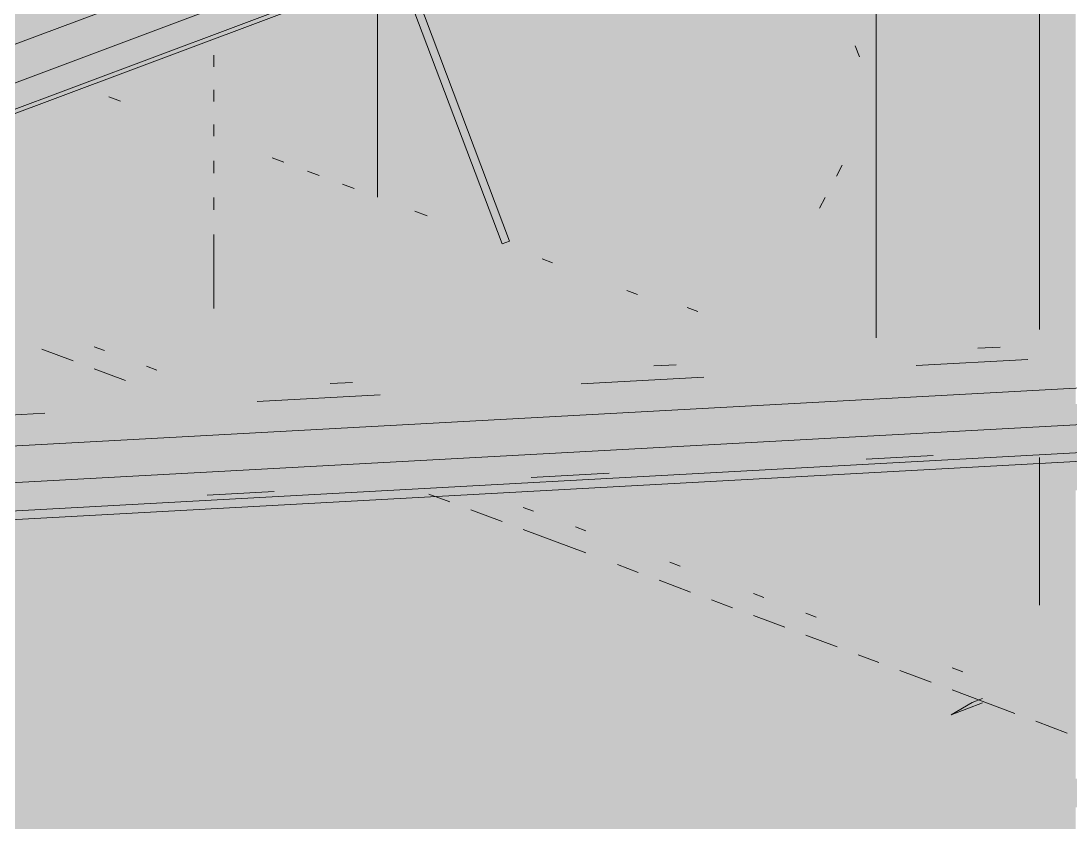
# Paper-space layout '03 3D Building and Roof' of a CAD drawing. Header units: millimetres. Extents: x 5 to 415, y 5 to 292.
# Drawn here: x 95.91 to 102.15, y 69.74 to 74.51 of the extents above; entities that cross this region are included whole.
import ezdxf

# ---------------------------------------------------------------- set-up
doc = ezdxf.new("R2010")
doc.units = ezdxf.units.MM
doc.layers.add('EXISTING', color=7, linetype='Continuous')
doc.layers.add('IMAGES', color=7, linetype='Continuous')

# ---------------------------------------------------------------- blocks, each defined once
blk = doc.blocks.new('SHEET_03')
at = {"layer": 'EXISTING', "color": 250, "lineweight": 9}
for p, q in [((89.3686, 71.9295), (101.2064, 76.364)), ((101.5034, 76.2468), (90.2886, 72.0457)), ((90.677, 72.0343), (101.5179, 76.0954)), ((90.7389, 72.0321), (101.3929, 76.0231)), ((100.9917, 75.7139), (100.9917, 72.622)), ((100.9917, 74.0305), (100.9917, 75.7139)), ((101.9638, 75.3497), (101.9638, 72.6701)), ((98.7697, 73.1795), (98.1278, 74.8789)), ((98.1969, 74.8302), (98.8141, 73.1962)), ((98.029, 73.457), (98.029, 74.7625)), ((98.029, 74.7195), (98.029, 73.457)), ((100.8682, 74.3573), (100.8929, 74.292)), ((97.0569, 74.3021), (97.0569, 74.2334)), ((97.0569, 74.096), (97.0569, 74.0273)), ((96.432, 74.0552), (96.5014, 74.0292)), ((100.9917, 72.6277), (100.9917, 74.0305)), ((97.0569, 73.8899), (97.0569, 73.8211)), ((97.4041, 73.6911), (97.4735, 73.6651)), ((97.0569, 73.6746), (97.0569, 73.6013)), ((100.7897, 73.6471), (100.756, 73.5832)), ((97.6124, 73.613), (97.6818, 73.587)), ((97.8207, 73.535), (97.8902, 73.509)), ((97.0569, 73.4548), (97.0569, 73.3815)), ((100.6887, 73.4554), (100.655, 73.3915)), ((98.2512, 73.3737), (98.3253, 73.346)), ((97.0569, 73.235), (97.0569, 72.7954)), ((98.8141, 73.1962), (98.7697, 73.1795)), ((99.07, 73.067), (99.0071, 73.0906)), ((99.5733, 72.8785), (99.5103, 72.9021)), ((99.8693, 72.8009), (99.9322, 72.7773)), ((88.314, 71.5645), (109.7508, 72.7363)), ((96.3456, 72.5682), (96.4078, 72.5449)), ((101.5968, 72.5593), (101.7296, 72.5665)), ((96.2212, 72.4837), (96.0347, 72.5536)), ((109.2296, 72.4896), (88.3238, 71.3468)), ((96.5321, 72.3672), (96.3456, 72.4371)), ((96.6565, 72.4517), (96.7187, 72.4285)), ((99.6722, 72.454), (99.8049, 72.4613)), ((101.2302, 72.4565), (101.8939, 72.4928)), ((99.2392, 72.3477), (99.9692, 72.3876)), ((97.7475, 72.3488), (97.8803, 72.3561)), ((88.1149, 71.1682), (108.7553, 72.2965)), ((97.3145, 72.2424), (98.0445, 72.2824)), ((88.2221, 71.122), (108.3979, 72.2249)), ((95.3898, 72.1372), (96.0535, 72.1735)), ((100.9332, 71.8995), (101.3314, 71.9213)), ((101.9638, 71.9097), (101.9638, 71.0305)), ((98.9421, 71.7907), (99.4067, 71.8161)), ((97.0175, 71.6855), (97.4157, 71.7072)), ((98.4596, 71.6452), (98.3353, 71.6917)), ((98.7705, 71.5287), (98.584, 71.5986)), ((98.8949, 71.6132), (98.9571, 71.5899)), ((99.268, 71.3424), (98.8949, 71.4821)), ((99.2058, 71.4968), (99.268, 71.4735)), ((99.5788, 71.2259), (99.4545, 71.2725)), ((99.7654, 71.2871), (99.8276, 71.2638)), ((99.8897, 71.1094), (99.7032, 71.1793)), ((100.2628, 71.1008), (100.325, 71.0775)), ((100.1384, 71.0163), (100.0141, 71.0629)), ((100.4493, 70.8998), (100.2628, 70.9697)), ((100.5737, 70.9843), (100.6359, 70.961)), ((100.7602, 70.7834), (100.5737, 70.8532)), ((101.0089, 70.6902), (100.8846, 70.7368)), ((101.3198, 70.5737), (101.1333, 70.6436)), ((101.4442, 70.6582), (101.5064, 70.635)), ((101.8172, 70.3874), (101.4442, 70.5271)), ((101.4374, 70.3802), (101.5624, 70.4525)), ((101.4374, 70.3802), (101.6248, 70.4505)), ((101.5624, 70.4525), (101.6249, 70.4759)), ((102.1281, 70.2709), (101.9416, 70.3408))]:
    blk.add_line(p, q, dxfattribs=at)
at = {"layer": 'IMAGES', "color": 7}
for points in [[(101.1501, 72.7429), (101.3214, 72.7429), (101.1501, 75.3143), (101.3214, 75.3143)], [(101.3214, 72.9143), (101.6641, 72.9143), (101.3214, 75.1429), (101.6641, 75.1429)], [(101.6641, 72.7429), (101.8355, 72.7429), (101.6641, 75.1429), (101.8355, 75.1429)], [(101.8355, 72.7429), (102.0069, 72.7429), (101.8355, 75.1429), (102.0069, 75.1429)], [(102.0069, 72.5714), (102.1782, 72.5714), (102.0069, 75.1429), (102.1782, 75.1429)], [(95.6664, 74.4571), (96.866, 74.4571), (95.6664, 74.6286), (96.866, 74.6286)], [(96.866, 74.4571), (97.0373, 74.4571), (96.866, 74.6286), (97.0373, 74.6286)], [(97.0373, 74.4571), (97.5514, 74.4571), (97.0373, 74.6286), (97.5514, 74.6286)], [(97.5514, 74.4571), (97.7228, 74.4571), (97.5514, 74.6286), (97.7228, 74.6286)], [(97.7228, 74.4571), (98.2369, 74.4571), (97.7228, 74.6286), (98.2369, 74.6286)], [(98.2369, 74.4571), (98.4082, 74.4571), (98.2369, 74.6286), (98.4082, 74.6286)], [(98.4082, 74.4571), (98.5796, 74.4571), (98.4082, 74.6286), (98.5796, 74.6286)], [(98.5796, 74.4571), (98.751, 74.4571), (98.5796, 74.6286), (98.751, 74.6286)], [(98.751, 74.2857), (100.4646, 74.2857), (98.751, 74.6286), (100.4646, 74.6286)], [(100.4646, 74.4571), (100.636, 74.4571), (100.4646, 74.6286), (100.636, 74.6286)], [(100.636, 74.4571), (101.1501, 74.4571), (100.636, 74.6286), (101.1501, 74.6286)], [(95.8378, 74.2857), (96.1805, 74.2857), (95.8378, 74.4571), (96.1805, 74.4571)], [(96.1805, 74.2857), (96.5233, 74.2857), (96.1805, 74.4571), (96.5233, 74.4571)], [(96.5233, 74.2857), (96.6946, 74.2857), (96.5233, 74.4571), (96.6946, 74.4571)], [(96.6946, 74.2857), (97.2087, 74.2857), (96.6946, 74.4571), (97.2087, 74.4571)], [(97.2087, 74.2857), (97.3801, 74.2857), (97.2087, 74.4571), (97.3801, 74.4571)], [(97.3801, 74.2857), (97.5514, 74.2857), (97.3801, 74.4571), (97.5514, 74.4571)], [(97.5514, 74.2857), (97.7228, 74.2857), (97.5514, 74.4571), (97.7228, 74.4571)], [(97.7228, 73.6), (97.8942, 73.6), (97.7228, 74.4571), (97.8942, 74.4571)], [(97.8942, 73.6), (98.0655, 73.6), (97.8942, 74.4571), (98.0655, 74.4571)], [(98.0655, 74.2857), (98.2369, 74.2857), (98.0655, 74.4571), (98.2369, 74.4571)], [(98.2369, 74.2857), (98.5796, 74.2857), (98.2369, 74.4571), (98.5796, 74.4571)], [(98.5796, 74.1143), (98.751, 74.1143), (98.5796, 74.4571), (98.751, 74.4571)], [(100.4646, 74.2857), (100.636, 74.2857), (100.4646, 74.4571), (100.636, 74.4571)], [(100.636, 74.2857), (100.8073, 74.2857), (100.636, 74.4571), (100.8073, 74.4571)], [(100.8073, 74.2857), (101.1501, 74.2857), (100.8073, 74.4571), (101.1501, 74.4571)], [(95.6664, 74.1143), (96.1805, 74.1143), (95.6664, 74.2857), (96.1805, 74.2857)], [(96.1805, 74.1143), (96.6946, 74.1143), (96.1805, 74.2857), (96.6946, 74.2857)], [(96.6946, 74.1143), (97.0373, 74.1143), (96.6946, 74.2857), (97.0373, 74.2857)], [(97.0373, 74.1143), (97.2087, 74.1143), (97.0373, 74.2857), (97.2087, 74.2857)], [(97.2087, 74.1143), (97.5514, 74.1143), (97.2087, 74.2857), (97.5514, 74.2857)], [(97.5514, 74.1143), (97.7228, 74.1143), (97.5514, 74.2857), (97.7228, 74.2857)], [(98.0655, 73.9429), (98.2369, 73.9429), (98.0655, 74.2857), (98.2369, 74.2857)], [(98.2369, 74.1143), (98.4082, 74.1143), (98.2369, 74.2857), (98.4082, 74.2857)], [(98.4082, 74.1143), (98.5796, 74.1143), (98.4082, 74.2857), (98.5796, 74.2857)], [(98.751, 74.1143), (100.636, 74.1143), (98.751, 74.2857), (100.636, 74.2857)], [(100.636, 74.1143), (100.8073, 74.1143), (100.636, 74.2857), (100.8073, 74.2857)], [(100.8073, 74.1143), (100.9787, 74.1143), (100.8073, 74.2857), (100.9787, 74.2857)], [(100.9787, 73.7714), (101.1501, 73.7714), (100.9787, 74.2857), (101.1501, 74.2857)], [(95.8378, 73.9429), (96.1805, 73.9429), (95.8378, 74.1143), (96.1805, 74.1143)], [(96.1805, 73.9429), (96.5233, 73.9429), (96.1805, 74.1143), (96.5233, 74.1143)], [(96.5233, 73.9429), (96.6946, 73.9429), (96.5233, 74.1143), (96.6946, 74.1143)], [(96.6946, 73.9429), (96.866, 73.9429), (96.6946, 74.1143), (96.866, 74.1143)], [(96.866, 73.9429), (97.0373, 73.9429), (96.866, 74.1143), (97.0373, 74.1143)], [(97.0373, 73.9429), (97.2087, 73.9429), (97.0373, 74.1143), (97.2087, 74.1143)], [(97.2087, 73.9429), (97.3801, 73.9429), (97.2087, 74.1143), (97.3801, 74.1143)], [(97.3801, 73.9429), (97.7228, 73.9429), (97.3801, 74.1143), (97.7228, 74.1143)], [(98.2369, 73.9429), (98.4082, 73.9429), (98.2369, 74.1143), (98.4082, 74.1143)], [(98.4082, 73.9429), (98.5796, 73.9429), (98.4082, 74.1143), (98.5796, 74.1143)], [(98.5796, 73.7714), (98.751, 73.7714), (98.5796, 74.1143), (98.751, 74.1143)], [(98.751, 73.7714), (98.9223, 73.7714), (98.751, 74.1143), (98.9223, 74.1143)], [(98.9223, 73.7714), (100.636, 73.7714), (98.9223, 74.1143), (100.636, 74.1143)], [(100.636, 73.9429), (100.8073, 73.9429), (100.636, 74.1143), (100.8073, 74.1143)], [(100.8073, 73.9429), (100.9787, 73.9429), (100.8073, 74.1143), (100.9787, 74.1143)], [(95.8378, 73.7714), (96.0092, 73.7714), (95.8378, 73.9429), (96.0092, 73.9429)], [(96.0092, 73.7714), (96.1805, 73.7714), (96.0092, 73.9429), (96.1805, 73.9429)], [(96.1805, 73.7714), (96.3519, 73.7714), (96.1805, 73.9429), (96.3519, 73.9429)], [(96.3519, 73.7714), (96.5233, 73.7714), (96.3519, 73.9429), (96.5233, 73.9429)], [(96.5233, 73.7714), (96.6946, 73.7714), (96.5233, 73.9429), (96.6946, 73.9429)], [(96.6946, 73.7714), (96.866, 73.7714), (96.6946, 73.9429), (96.866, 73.9429)], [(96.866, 73.7714), (97.0373, 73.7714), (96.866, 73.9429), (97.0373, 73.9429)], [(97.0373, 73.7714), (97.2087, 73.7714), (97.0373, 73.9429), (97.2087, 73.9429)], [(97.2087, 73.7714), (97.3801, 73.7714), (97.2087, 73.9429), (97.3801, 73.9429)], [(97.3801, 73.7714), (97.5514, 73.7714), (97.3801, 73.9429), (97.5514, 73.9429)], [(97.5514, 73.7714), (97.7228, 73.7714), (97.5514, 73.9429), (97.7228, 73.9429)], [(98.0655, 73.7714), (98.2369, 73.7714), (98.0655, 73.9429), (98.2369, 73.9429)], [(98.2369, 73.4286), (98.4082, 73.4286), (98.2369, 73.9429), (98.4082, 73.9429)], [(98.4082, 73.7714), (98.5796, 73.7714), (98.4082, 73.9429), (98.5796, 73.9429)], [(100.636, 73.7714), (100.8073, 73.7714), (100.636, 73.9429), (100.8073, 73.9429)], [(100.8073, 73.7714), (100.9787, 73.7714), (100.8073, 73.9429), (100.9787, 73.9429)], [(95.8378, 73.6), (96.1805, 73.6), (95.8378, 73.7714), (96.1805, 73.7714)], [(96.1805, 73.6), (96.3519, 73.6), (96.1805, 73.7714), (96.3519, 73.7714)], [(96.3519, 73.6), (96.5233, 73.6), (96.3519, 73.7714), (96.5233, 73.7714)], [(96.5233, 73.6), (96.6946, 73.6), (96.5233, 73.7714), (96.6946, 73.7714)], [(96.6946, 73.6), (96.866, 73.6), (96.6946, 73.7714), (96.866, 73.7714)], [(96.866, 72.7429), (97.0373, 72.7429), (96.866, 73.7714), (97.0373, 73.7714)], [(97.0373, 73.6), (97.2087, 73.6), (97.0373, 73.7714), (97.2087, 73.7714)], [(97.2087, 73.6), (97.3801, 73.6), (97.2087, 73.7714), (97.3801, 73.7714)], [(97.3801, 73.6), (97.5514, 73.6), (97.3801, 73.7714), (97.5514, 73.7714)], [(97.5514, 73.6), (97.7228, 73.6), (97.5514, 73.7714), (97.7228, 73.7714)], [(98.0655, 73.6), (98.2369, 73.6), (98.0655, 73.7714), (98.2369, 73.7714)], [(98.4082, 73.6), (98.5796, 73.6), (98.4082, 73.7714), (98.5796, 73.7714)], [(98.5796, 73.4286), (98.751, 73.4286), (98.5796, 73.7714), (98.751, 73.7714)], [(98.751, 73.6), (98.9223, 73.6), (98.751, 73.7714), (98.9223, 73.7714)], [(98.9223, 73.6), (100.4646, 73.6), (98.9223, 73.7714), (100.4646, 73.7714)], [(100.4646, 73.4286), (100.636, 73.4286), (100.4646, 73.7714), (100.636, 73.7714)], [(100.636, 73.6), (100.8073, 73.6), (100.636, 73.7714), (100.8073, 73.7714)], [(100.8073, 73.6), (101.1501, 73.6), (100.8073, 73.7714), (101.1501, 73.7714)], [(95.8378, 73.4286), (96.6946, 73.4286), (95.8378, 73.6), (96.6946, 73.6)], [(96.6946, 72.9143), (96.866, 72.9143), (96.6946, 73.6), (96.866, 73.6)], [(97.0373, 73.4286), (97.2087, 73.4286), (97.0373, 73.6), (97.2087, 73.6)], [(97.2087, 73.4286), (97.3801, 73.4286), (97.2087, 73.6), (97.3801, 73.6)], [(97.3801, 73.4286), (97.5514, 73.4286), (97.3801, 73.6), (97.5514, 73.6)], [(97.5514, 73.4286), (97.7228, 73.4286), (97.5514, 73.6), (97.7228, 73.6)], [(97.7228, 73.4286), (97.8942, 73.4286), (97.7228, 73.6), (97.8942, 73.6)], [(97.8942, 73.4286), (98.0655, 73.4286), (97.8942, 73.6), (98.0655, 73.6)], [(98.0655, 73.4286), (98.2369, 73.4286), (98.0655, 73.6), (98.2369, 73.6)], [(98.4082, 73.4286), (98.5796, 73.4286), (98.4082, 73.6), (98.5796, 73.6)], [(98.751, 73.2571), (98.9223, 73.2571), (98.751, 73.6), (98.9223, 73.6)], [(98.9223, 73.2571), (99.0937, 73.2571), (98.9223, 73.6), (99.0937, 73.6)], [(99.0937, 73.4286), (100.4646, 73.4286), (99.0937, 73.6), (100.4646, 73.6)], [(100.636, 73.4286), (101.1501, 73.4286), (100.636, 73.6), (101.1501, 73.6)], [(95.6664, 73.2571), (96.6946, 73.2571), (95.6664, 73.4286), (96.6946, 73.4286)], [(97.0373, 72.7429), (97.2087, 72.7429), (97.0373, 73.4286), (97.2087, 73.4286)], [(97.2087, 73.2571), (97.5514, 73.2571), (97.2087, 73.4286), (97.5514, 73.4286)], [(97.5514, 73.2571), (97.7228, 73.2571), (97.5514, 73.4286), (97.7228, 73.4286)], [(97.7228, 73.2571), (97.8942, 73.2571), (97.7228, 73.4286), (97.8942, 73.4286)], [(97.8942, 73.2571), (98.4082, 73.2571), (97.8942, 73.4286), (98.4082, 73.4286)], [(98.4082, 73.2571), (98.5796, 73.2571), (98.4082, 73.4286), (98.5796, 73.4286)], [(98.5796, 73.2571), (98.751, 73.2571), (98.5796, 73.4286), (98.751, 73.4286)], [(99.0937, 73.2571), (99.2651, 73.2571), (99.0937, 73.4286), (99.2651, 73.4286)], [(99.2651, 73.2571), (100.2932, 73.2571), (99.2651, 73.4286), (100.2932, 73.4286)], [(100.2932, 73.2571), (100.4646, 73.2571), (100.2932, 73.4286), (100.4646, 73.4286)], [(100.4646, 73.2571), (100.636, 73.2571), (100.4646, 73.4286), (100.636, 73.4286)], [(100.636, 73.2571), (100.8073, 73.2571), (100.636, 73.4286), (100.8073, 73.4286)], [(100.8073, 73.2571), (100.9787, 73.2571), (100.8073, 73.4286), (100.9787, 73.4286)], [(100.9787, 72.5714), (101.1501, 72.5714), (100.9787, 73.4286), (101.1501, 73.4286)], [(95.6664, 73.0857), (96.0092, 73.0857), (95.6664, 73.2571), (96.0092, 73.2571)], [(96.0092, 73.0857), (96.1805, 73.0857), (96.0092, 73.2571), (96.1805, 73.2571)], [(96.1805, 73.0857), (96.6946, 73.0857), (96.1805, 73.2571), (96.6946, 73.2571)], [(97.2087, 72.7429), (97.3801, 72.7429), (97.2087, 73.2571), (97.3801, 73.2571)], [(97.3801, 73.0857), (97.7228, 73.0857), (97.3801, 73.2571), (97.7228, 73.2571)], [(97.7228, 73.0857), (97.8942, 73.0857), (97.7228, 73.2571), (97.8942, 73.2571)], [(97.8942, 73.0857), (98.0655, 73.0857), (97.8942, 73.2571), (98.0655, 73.2571)], [(98.0655, 73.0857), (98.2369, 73.0857), (98.0655, 73.2571), (98.2369, 73.2571)], [(98.2369, 73.0857), (98.4082, 73.0857), (98.2369, 73.2571), (98.4082, 73.2571)], [(98.4082, 73.0857), (98.5796, 73.0857), (98.4082, 73.2571), (98.5796, 73.2571)], [(98.5796, 73.0857), (98.751, 73.0857), (98.5796, 73.2571), (98.751, 73.2571)], [(98.751, 73.0857), (98.9223, 73.0857), (98.751, 73.2571), (98.9223, 73.2571)], [(98.9223, 73.0857), (99.2651, 73.0857), (98.9223, 73.2571), (99.2651, 73.2571)], [(99.2651, 73.0857), (99.6078, 73.0857), (99.2651, 73.2571), (99.6078, 73.2571)], [(99.6078, 73.0857), (99.7792, 73.0857), (99.6078, 73.2571), (99.7792, 73.2571)], [(99.7792, 73.0857), (100.2932, 73.0857), (99.7792, 73.2571), (100.2932, 73.2571)], [(100.2932, 73.0857), (100.4646, 73.0857), (100.2932, 73.2571), (100.4646, 73.2571)], [(100.4646, 73.0857), (100.636, 73.0857), (100.4646, 73.2571), (100.636, 73.2571)], [(100.636, 73.0857), (100.8073, 73.0857), (100.636, 73.2571), (100.8073, 73.2571)], [(100.8073, 72.5714), (100.9787, 72.5714), (100.8073, 73.2571), (100.9787, 73.2571)], [(95.8378, 72.9143), (96.3519, 72.9143), (95.8378, 73.0857), (96.3519, 73.0857)], [(96.3519, 72.9143), (96.5233, 72.9143), (96.3519, 73.0857), (96.5233, 73.0857)], [(96.5233, 72.9143), (96.6946, 72.9143), (96.5233, 73.0857), (96.6946, 73.0857)], [(97.3801, 72.9143), (98.2369, 72.9143), (97.3801, 73.0857), (98.2369, 73.0857)], [(98.2369, 72.9143), (98.5796, 72.9143), (98.2369, 73.0857), (98.5796, 73.0857)], [(98.5796, 72.9143), (98.751, 72.9143), (98.5796, 73.0857), (98.751, 73.0857)], [(98.751, 72.9143), (98.9223, 72.9143), (98.751, 73.0857), (98.9223, 73.0857)], [(98.9223, 72.9143), (99.0937, 72.9143), (98.9223, 73.0857), (99.0937, 73.0857)], [(99.0937, 72.9143), (99.2651, 72.9143), (99.0937, 73.0857), (99.2651, 73.0857)], [(99.2651, 72.9143), (99.6078, 72.9143), (99.2651, 73.0857), (99.6078, 73.0857)], [(99.6078, 72.9143), (99.7792, 72.9143), (99.6078, 73.0857), (99.7792, 73.0857)], [(99.7792, 72.9143), (99.9505, 72.9143), (99.7792, 73.0857), (99.9505, 73.0857)], [(99.9505, 72.9143), (100.2932, 72.9143), (99.9505, 73.0857), (100.2932, 73.0857)], [(100.2932, 72.9143), (100.4646, 72.9143), (100.2932, 73.0857), (100.4646, 73.0857)], [(100.4646, 72.9143), (100.636, 72.9143), (100.4646, 73.0857), (100.636, 73.0857)], [(100.636, 72.9143), (100.8073, 72.9143), (100.636, 73.0857), (100.8073, 73.0857)], [(95.8378, 72.7429), (96.0092, 72.7429), (95.8378, 72.9143), (96.0092, 72.9143)], [(96.0092, 72.7429), (96.1805, 72.7429), (96.0092, 72.9143), (96.1805, 72.9143)], [(96.1805, 72.7429), (96.5233, 72.7429), (96.1805, 72.9143), (96.5233, 72.9143)], [(96.5233, 72.7429), (96.6946, 72.7429), (96.5233, 72.9143), (96.6946, 72.9143)], [(96.6946, 72.7429), (96.866, 72.7429), (96.6946, 72.9143), (96.866, 72.9143)], [(97.3801, 72.7429), (98.5796, 72.7429), (97.3801, 72.9143), (98.5796, 72.9143)], [(98.5796, 72.7429), (98.751, 72.7429), (98.5796, 72.9143), (98.751, 72.9143)], [(98.751, 72.7429), (98.9223, 72.7429), (98.751, 72.9143), (98.9223, 72.9143)], [(98.9223, 72.7429), (99.2651, 72.7429), (98.9223, 72.9143), (99.2651, 72.9143)], [(99.2651, 72.7429), (99.4364, 72.7429), (99.2651, 72.9143), (99.4364, 72.9143)], [(99.4364, 72.7429), (99.6078, 72.7429), (99.4364, 72.9143), (99.6078, 72.9143)], [(99.6078, 72.7429), (99.9505, 72.7429), (99.6078, 72.9143), (99.9505, 72.9143)], [(99.9505, 72.7429), (100.1219, 72.7429), (99.9505, 72.9143), (100.1219, 72.9143)], [(100.1219, 72.7429), (100.2932, 72.7429), (100.1219, 72.9143), (100.2932, 72.9143)], [(100.2932, 72.7429), (100.4646, 72.7429), (100.2932, 72.9143), (100.4646, 72.9143)], [(100.4646, 72.7429), (100.636, 72.7429), (100.4646, 72.9143), (100.636, 72.9143)], [(100.636, 72.4), (100.8073, 72.4), (100.636, 72.9143), (100.8073, 72.9143)], [(101.3214, 72.7429), (101.4928, 72.7429), (101.3214, 72.9143), (101.4928, 72.9143)], [(101.4928, 72.7429), (101.6641, 72.7429), (101.4928, 72.9143), (101.6641, 72.9143)], [(95.6664, 72.5714), (96.0092, 72.5714), (95.6664, 72.7429), (96.0092, 72.7429)], [(96.0092, 72.5714), (96.1805, 72.5714), (96.0092, 72.7429), (96.1805, 72.7429)], [(96.1805, 72.5714), (96.3519, 72.5714), (96.1805, 72.7429), (96.3519, 72.7429)], [(96.3519, 72.5714), (96.5233, 72.5714), (96.3519, 72.7429), (96.5233, 72.7429)], [(96.5233, 72.5714), (96.6946, 72.5714), (96.5233, 72.7429), (96.6946, 72.7429)], [(96.6946, 72.5714), (97.0373, 72.5714), (96.6946, 72.7429), (97.0373, 72.7429)], [(97.0373, 72.5714), (97.2087, 72.5714), (97.0373, 72.7429), (97.2087, 72.7429)], [(97.2087, 72.5714), (97.3801, 72.5714), (97.2087, 72.7429), (97.3801, 72.7429)], [(97.3801, 72.5714), (97.7228, 72.5714), (97.3801, 72.7429), (97.7228, 72.7429)], [(97.7228, 72.5714), (98.0655, 72.5714), (97.7228, 72.7429), (98.0655, 72.7429)], [(98.0655, 72.5714), (99.2651, 72.5714), (98.0655, 72.7429), (99.2651, 72.7429)], [(99.2651, 72.5714), (99.6078, 72.5714), (99.2651, 72.7429), (99.6078, 72.7429)], [(99.6078, 72.5714), (99.7792, 72.5714), (99.6078, 72.7429), (99.7792, 72.7429)], [(99.7792, 72.5714), (100.1219, 72.5714), (99.7792, 72.7429), (100.1219, 72.7429)], [(100.1219, 72.5714), (100.2932, 72.5714), (100.1219, 72.7429), (100.2932, 72.7429)], [(100.2932, 72.5714), (100.4646, 72.5714), (100.2932, 72.7429), (100.4646, 72.7429)], [(100.4646, 72.5714), (100.636, 72.5714), (100.4646, 72.7429), (100.636, 72.7429)], [(101.1501, 72.5714), (101.4928, 72.5714), (101.1501, 72.7429), (101.4928, 72.7429)], [(101.4928, 72.5714), (101.6641, 72.5714), (101.4928, 72.7429), (101.6641, 72.7429)], [(101.6641, 72.5714), (101.8355, 72.5714), (101.6641, 72.7429), (101.8355, 72.7429)], [(101.8355, 72.5714), (102.0069, 72.5714), (101.8355, 72.7429), (102.0069, 72.7429)], [(95.8378, 72.4), (96.0092, 72.4), (95.8378, 72.5714), (96.0092, 72.5714)], [(96.0092, 72.4), (96.5233, 72.4), (96.0092, 72.5714), (96.5233, 72.5714)], [(96.5233, 72.4), (96.6946, 72.4), (96.5233, 72.5714), (96.6946, 72.5714)], [(96.6946, 72.4), (96.866, 72.4), (96.6946, 72.5714), (96.866, 72.5714)], [(96.866, 72.4), (97.0373, 72.4), (96.866, 72.5714), (97.0373, 72.5714)], [(97.0373, 72.4), (97.2087, 72.4), (97.0373, 72.5714), (97.2087, 72.5714)], [(97.2087, 72.2286), (97.3801, 72.2286), (97.2087, 72.5714), (97.3801, 72.5714)], [(97.3801, 72.4), (97.7228, 72.4), (97.3801, 72.5714), (97.7228, 72.5714)], [(97.7228, 72.4), (97.8942, 72.4), (97.7228, 72.5714), (97.8942, 72.5714)], [(97.8942, 72.4), (98.0655, 72.4), (97.8942, 72.5714), (98.0655, 72.5714)], [(98.0655, 72.4), (98.2369, 72.4), (98.0655, 72.5714), (98.2369, 72.5714)], [(98.2369, 72.4), (98.4082, 72.4), (98.2369, 72.5714), (98.4082, 72.5714)], [(98.4082, 72.4), (99.0937, 72.4), (98.4082, 72.5714), (99.0937, 72.5714)], [(99.0937, 72.2286), (99.2651, 72.2286), (99.0937, 72.5714), (99.2651, 72.5714)], [(99.2651, 72.4), (99.4364, 72.4), (99.2651, 72.5714), (99.4364, 72.5714)], [(99.4364, 72.4), (99.6078, 72.4), (99.4364, 72.5714), (99.6078, 72.5714)], [(99.6078, 72.4), (99.9505, 72.4), (99.6078, 72.5714), (99.9505, 72.5714)], [(99.9505, 72.4), (100.1219, 72.4), (99.9505, 72.5714), (100.1219, 72.5714)], [(100.1219, 72.4), (100.2932, 72.4), (100.1219, 72.5714), (100.2932, 72.5714)], [(100.2932, 72.4), (100.4646, 72.4), (100.2932, 72.5714), (100.4646, 72.5714)], [(100.4646, 72.4), (100.636, 72.4), (100.4646, 72.5714), (100.636, 72.5714)], [(100.8073, 72.4), (100.9787, 72.4), (100.8073, 72.5714), (100.9787, 72.5714)], [(100.9787, 72.4), (101.1501, 72.4), (100.9787, 72.5714), (101.1501, 72.5714)], [(101.1501, 72.4), (101.3214, 72.4), (101.1501, 72.5714), (101.3214, 72.5714)], [(101.3214, 72.4), (101.4928, 72.4), (101.3214, 72.5714), (101.4928, 72.5714)], [(101.4928, 72.4), (101.6641, 72.4), (101.4928, 72.5714), (101.6641, 72.5714)], [(101.6641, 72.4), (101.8355, 72.4), (101.6641, 72.5714), (101.8355, 72.5714)], [(101.8355, 72.4), (102.0069, 72.4), (101.8355, 72.5714), (102.0069, 72.5714)], [(102.0069, 72.4), (102.1782, 72.4), (102.0069, 72.5714), (102.1782, 72.5714)], [(95.8378, 72.2286), (96.0092, 72.2286), (95.8378, 72.4), (96.0092, 72.4)], [(96.0092, 72.2286), (96.1805, 72.2286), (96.0092, 72.4), (96.1805, 72.4)], [(96.1805, 72.2286), (96.3519, 72.2286), (96.1805, 72.4), (96.3519, 72.4)], [(96.3519, 72.2286), (96.5233, 72.2286), (96.3519, 72.4), (96.5233, 72.4)], [(96.5233, 72.2286), (96.866, 72.2286), (96.5233, 72.4), (96.866, 72.4)], [(96.866, 72.2286), (97.0373, 72.2286), (96.866, 72.4), (97.0373, 72.4)], [(97.0373, 72.2286), (97.2087, 72.2286), (97.0373, 72.4), (97.2087, 72.4)], [(97.3801, 72.2286), (97.7228, 72.2286), (97.3801, 72.4), (97.7228, 72.4)], [(97.7228, 72.2286), (97.8942, 72.2286), (97.7228, 72.4), (97.8942, 72.4)], [(97.8942, 72.2286), (98.0655, 72.2286), (97.8942, 72.4), (98.0655, 72.4)], [(98.0655, 72.2286), (98.2369, 72.2286), (98.0655, 72.4), (98.2369, 72.4)], [(98.2369, 72.2286), (98.4082, 72.2286), (98.2369, 72.4), (98.4082, 72.4)], [(98.4082, 72.2286), (98.751, 72.2286), (98.4082, 72.4), (98.751, 72.4)], [(98.751, 72.2286), (99.0937, 72.2286), (98.751, 72.4), (99.0937, 72.4)], [(99.2651, 72.2286), (99.6078, 72.2286), (99.2651, 72.4), (99.6078, 72.4)], [(99.6078, 72.2286), (99.9505, 72.2286), (99.6078, 72.4), (99.9505, 72.4)], [(99.9505, 72.2286), (100.1219, 72.2286), (99.9505, 72.4), (100.1219, 72.4)], [(100.1219, 72.2286), (100.2932, 72.2286), (100.1219, 72.4), (100.2932, 72.4)], [(100.2932, 72.2286), (100.4646, 72.2286), (100.2932, 72.4), (100.4646, 72.4)], [(100.4646, 72.2286), (100.636, 72.2286), (100.4646, 72.4), (100.636, 72.4)], [(100.636, 72.2286), (100.8073, 72.2286), (100.636, 72.4), (100.8073, 72.4)], [(100.8073, 72.2286), (101.3214, 72.2286), (100.8073, 72.4), (101.3214, 72.4)], [(101.3214, 72.2286), (102.1782, 72.2286), (101.3214, 72.4), (102.1782, 72.4)], [(95.4951, 72.0571), (96.0092, 72.0571), (95.4951, 72.2286), (96.0092, 72.2286)], [(96.0092, 72.0571), (96.1805, 72.0571), (96.0092, 72.2286), (96.1805, 72.2286)], [(96.1805, 72.0571), (96.3519, 72.0571), (96.1805, 72.2286), (96.3519, 72.2286)], [(96.3519, 72.0571), (96.5233, 72.0571), (96.3519, 72.2286), (96.5233, 72.2286)], [(96.5233, 72.0571), (96.866, 72.0571), (96.5233, 72.2286), (96.866, 72.2286)], [(96.866, 72.0571), (97.3801, 72.0571), (96.866, 72.2286), (97.3801, 72.2286)], [(97.3801, 72.0571), (98.2369, 72.0571), (97.3801, 72.2286), (98.2369, 72.2286)], [(98.2369, 72.0571), (98.4082, 72.0571), (98.2369, 72.2286), (98.4082, 72.2286)], [(98.4082, 72.0571), (98.751, 72.0571), (98.4082, 72.2286), (98.751, 72.2286)], [(98.751, 72.0571), (98.9223, 72.0571), (98.751, 72.2286), (98.9223, 72.2286)], [(98.9223, 72.0571), (102.521, 72.0571), (98.9223, 72.2286), (102.521, 72.2286)], [(94.981, 71.8857), (100.9787, 71.8857), (94.981, 72.0571), (100.9787, 72.0571)], [(100.9787, 71.7143), (101.6641, 71.7143), (100.9787, 72.0571), (101.6641, 72.0571)], [(101.6641, 71.7143), (101.8355, 71.7143), (101.6641, 72.0571), (101.8355, 72.0571)], [(101.8355, 71.7143), (102.0069, 71.7143), (101.8355, 72.0571), (102.0069, 72.0571)], [(102.0069, 71.8857), (102.3496, 71.8857), (102.0069, 72.0571), (102.3496, 72.0571)], [(95.1523, 71.7143), (96.6946, 71.7143), (95.1523, 71.8857), (96.6946, 71.8857)], [(96.6946, 71.7143), (96.866, 71.7143), (96.6946, 71.8857), (96.866, 71.8857)], [(96.866, 71.7143), (98.0655, 71.7143), (96.866, 71.8857), (98.0655, 71.8857)], [(98.0655, 71.7143), (98.9223, 71.7143), (98.0655, 71.8857), (98.9223, 71.8857)], [(98.9223, 71.7143), (99.7792, 71.7143), (98.9223, 71.8857), (99.7792, 71.8857)], [(99.7792, 71.7143), (99.9505, 71.7143), (99.7792, 71.8857), (99.9505, 71.8857)], [(99.9505, 71.7143), (100.1219, 71.7143), (99.9505, 71.8857), (100.1219, 71.8857)], [(100.1219, 71.7143), (100.2932, 71.7143), (100.1219, 71.8857), (100.2932, 71.8857)], [(100.2932, 71.7143), (100.8073, 71.7143), (100.2932, 71.8857), (100.8073, 71.8857)], [(100.8073, 71.7143), (100.9787, 71.7143), (100.8073, 71.8857), (100.9787, 71.8857)], [(102.0069, 71.7143), (102.3496, 71.7143), (102.0069, 71.8857), (102.3496, 71.8857)], [(94.981, 71.5429), (96.0092, 71.5429), (94.981, 71.7143), (96.0092, 71.7143)], [(96.0092, 71.5429), (96.1805, 71.5429), (96.0092, 71.7143), (96.1805, 71.7143)], [(96.1805, 71.5429), (96.3519, 71.5429), (96.1805, 71.7143), (96.3519, 71.7143)], [(96.3519, 71.5429), (96.866, 71.5429), (96.3519, 71.7143), (96.866, 71.7143)], [(96.866, 71.5429), (97.0373, 71.5429), (96.866, 71.7143), (97.0373, 71.7143)], [(97.0373, 71.5429), (98.0655, 71.5429), (97.0373, 71.7143), (98.0655, 71.7143)], [(98.0655, 71.5429), (98.5796, 71.5429), (98.0655, 71.7143), (98.5796, 71.7143)], [(98.5796, 71.5429), (98.751, 71.5429), (98.5796, 71.7143), (98.751, 71.7143)], [(98.751, 71.5429), (99.0937, 71.5429), (98.751, 71.7143), (99.0937, 71.7143)], [(99.0937, 71.5429), (100.9787, 71.5429), (99.0937, 71.7143), (100.9787, 71.7143)], [(100.9787, 71.5429), (101.8355, 71.5429), (100.9787, 71.7143), (101.8355, 71.7143)], [(101.8355, 71.0286), (102.0069, 71.0286), (101.8355, 71.7143), (102.0069, 71.7143)], [(102.0069, 70.8571), (102.1782, 70.8571), (102.0069, 71.7143), (102.1782, 71.7143)], [(95.1523, 71.3714), (97.0373, 71.3714), (95.1523, 71.5429), (97.0373, 71.5429)], [(97.0373, 71.3714), (97.2087, 71.3714), (97.0373, 71.5429), (97.2087, 71.5429)], [(97.2087, 71.3714), (98.0655, 71.3714), (97.2087, 71.5429), (98.0655, 71.5429)], [(98.0655, 71.3714), (98.4082, 71.3714), (98.0655, 71.5429), (98.4082, 71.5429)], [(98.4082, 71.2), (98.5796, 71.2), (98.4082, 71.5429), (98.5796, 71.5429)], [(98.5796, 71.3714), (98.751, 71.3714), (98.5796, 71.5429), (98.751, 71.5429)], [(98.751, 71.3714), (98.9223, 71.3714), (98.751, 71.5429), (98.9223, 71.5429)], [(98.9223, 71.3714), (99.0937, 71.3714), (98.9223, 71.5429), (99.0937, 71.5429)], [(99.0937, 71.3714), (99.2651, 71.3714), (99.0937, 71.5429), (99.2651, 71.5429)], [(99.2651, 71.3714), (99.4364, 71.3714), (99.2651, 71.5429), (99.4364, 71.5429)], [(99.4364, 71.3714), (99.6078, 71.3714), (99.4364, 71.5429), (99.6078, 71.5429)], [(99.6078, 71.3714), (99.7792, 71.3714), (99.6078, 71.5429), (99.7792, 71.5429)], [(99.7792, 71.3714), (99.9505, 71.3714), (99.7792, 71.5429), (99.9505, 71.5429)], [(99.9505, 71.3714), (100.1219, 71.3714), (99.9505, 71.5429), (100.1219, 71.5429)], [(100.1219, 71.3714), (100.4646, 71.3714), (100.1219, 71.5429), (100.4646, 71.5429)], [(100.4646, 71.3714), (100.9787, 71.3714), (100.4646, 71.5429), (100.9787, 71.5429)], [(100.9787, 71.3714), (101.6641, 71.3714), (100.9787, 71.5429), (101.6641, 71.5429)], [(101.6641, 71.0286), (101.8355, 71.0286), (101.6641, 71.5429), (101.8355, 71.5429)], [(95.1523, 71.2), (97.2087, 71.2), (95.1523, 71.3714), (97.2087, 71.3714)], [(97.2087, 71.2), (97.3801, 71.2), (97.2087, 71.3714), (97.3801, 71.3714)], [(97.3801, 71.2), (98.4082, 71.2), (97.3801, 71.3714), (98.4082, 71.3714)], [(98.5796, 71.2), (98.9223, 71.2), (98.5796, 71.3714), (98.9223, 71.3714)], [(98.9223, 71.2), (99.0937, 71.2), (98.9223, 71.3714), (99.0937, 71.3714)], [(99.0937, 71.2), (99.6078, 71.2), (99.0937, 71.3714), (99.6078, 71.3714)], [(99.6078, 71.2), (99.7792, 71.2), (99.6078, 71.3714), (99.7792, 71.3714)], [(99.7792, 71.2), (99.9505, 71.2), (99.7792, 71.3714), (99.9505, 71.3714)], [(99.9505, 71.2), (100.2932, 71.2), (99.9505, 71.3714), (100.2932, 71.3714)], [(100.2932, 71.2), (100.4646, 71.2), (100.2932, 71.3714), (100.4646, 71.3714)], [(100.4646, 71.2), (100.8073, 71.2), (100.4646, 71.3714), (100.8073, 71.3714)], [(100.8073, 71.2), (100.9787, 71.2), (100.8073, 71.3714), (100.9787, 71.3714)], [(100.9787, 71.2), (101.1501, 71.2), (100.9787, 71.3714), (101.1501, 71.3714)], [(101.1501, 71.2), (101.6641, 71.2), (101.1501, 71.3714), (101.6641, 71.3714)], [(95.1523, 71.0286), (98.9223, 71.0286), (95.1523, 71.2), (98.9223, 71.2)], [(98.9223, 71.0286), (99.4364, 71.0286), (98.9223, 71.2), (99.4364, 71.2)], [(99.4364, 71.0286), (99.6078, 71.0286), (99.4364, 71.2), (99.6078, 71.2)], [(99.6078, 71.0286), (99.7792, 71.0286), (99.6078, 71.2), (99.7792, 71.2)], [(99.7792, 71.0286), (99.9505, 71.0286), (99.7792, 71.2), (99.9505, 71.2)], [(99.9505, 71.0286), (100.1219, 71.0286), (99.9505, 71.2), (100.1219, 71.2)], [(100.1219, 71.0286), (100.2932, 71.0286), (100.1219, 71.2), (100.2932, 71.2)], [(100.2932, 71.0286), (100.4646, 71.0286), (100.2932, 71.2), (100.4646, 71.2)], [(100.4646, 71.0286), (100.636, 71.0286), (100.4646, 71.2), (100.636, 71.2)], [(100.636, 71.0286), (100.8073, 71.0286), (100.636, 71.2), (100.8073, 71.2)], [(100.8073, 71.0286), (100.9787, 71.0286), (100.8073, 71.2), (100.9787, 71.2)], [(100.9787, 71.0286), (101.1501, 71.0286), (100.9787, 71.2), (101.1501, 71.2)], [(101.1501, 71.0286), (101.4928, 71.0286), (101.1501, 71.2), (101.4928, 71.2)], [(101.4928, 71.0286), (101.6641, 71.0286), (101.4928, 71.2), (101.6641, 71.2)], [(91.3824, 70.8571), (99.4364, 70.8571), (91.3824, 71.0286), (99.4364, 71.0286)], [(99.4364, 70.8571), (99.6078, 70.8571), (99.4364, 71.0286), (99.6078, 71.0286)], [(99.6078, 70.8571), (99.9505, 70.8571), (99.6078, 71.0286), (99.9505, 71.0286)], [(99.9505, 70.8571), (100.1219, 70.8571), (99.9505, 71.0286), (100.1219, 71.0286)], [(100.1219, 70.8571), (100.2932, 70.8571), (100.1219, 71.0286), (100.2932, 71.0286)], [(100.2932, 70.8571), (100.636, 70.8571), (100.2932, 71.0286), (100.636, 71.0286)], [(100.636, 70.8571), (100.9787, 70.8571), (100.636, 71.0286), (100.9787, 71.0286)], [(100.9787, 70.8571), (101.3214, 70.8571), (100.9787, 71.0286), (101.3214, 71.0286)], [(101.3214, 70.8571), (101.4928, 70.8571), (101.3214, 71.0286), (101.4928, 71.0286)], [(101.4928, 70.8571), (101.6641, 70.8571), (101.4928, 71.0286), (101.6641, 71.0286)], [(101.6641, 70.8571), (101.8355, 70.8571), (101.6641, 71.0286), (101.8355, 71.0286)], [(101.8355, 70.8571), (102.0069, 70.8571), (101.8355, 71.0286), (102.0069, 71.0286)], [(89.4974, 70.6857), (99.6078, 70.6857), (89.4974, 70.8571), (99.6078, 70.8571)], [(99.6078, 70.6857), (99.9505, 70.6857), (99.6078, 70.8571), (99.9505, 70.8571)], [(99.9505, 70.6857), (100.2932, 70.6857), (99.9505, 70.8571), (100.2932, 70.8571)], [(100.2932, 70.6857), (100.636, 70.6857), (100.2932, 70.8571), (100.636, 70.8571)], [(100.636, 70.6857), (100.8073, 70.6857), (100.636, 70.8571), (100.8073, 70.8571)], [(100.8073, 70.6857), (100.9787, 70.6857), (100.8073, 70.8571), (100.9787, 70.8571)], [(100.9787, 70.6857), (101.1501, 70.6857), (100.9787, 70.8571), (101.1501, 70.8571)], [(101.1501, 70.6857), (101.6641, 70.6857), (101.1501, 70.8571), (101.6641, 70.8571)], [(101.6641, 70.6857), (102.1782, 70.6857), (101.6641, 70.8571), (102.1782, 70.8571)], [(88.1265, 70.5143), (100.2932, 70.5143), (88.1265, 70.6857), (100.2932, 70.6857)], [(100.2932, 70.5143), (100.4646, 70.5143), (100.2932, 70.6857), (100.4646, 70.6857)], [(100.4646, 70.5143), (100.636, 70.5143), (100.4646, 70.6857), (100.636, 70.6857)], [(100.636, 70.5143), (100.8073, 70.5143), (100.636, 70.6857), (100.8073, 70.6857)], [(100.8073, 70.5143), (101.1501, 70.5143), (100.8073, 70.6857), (101.1501, 70.6857)], [(101.1501, 70.5143), (101.3214, 70.5143), (101.1501, 70.6857), (101.3214, 70.6857)], [(101.3214, 70.5143), (101.4928, 70.5143), (101.3214, 70.6857), (101.4928, 70.6857)], [(101.4928, 70.5143), (101.6641, 70.5143), (101.4928, 70.6857), (101.6641, 70.6857)], [(101.6641, 70.5143), (101.8355, 70.5143), (101.6641, 70.6857), (101.8355, 70.6857)], [(101.8355, 70.5143), (102.1782, 70.5143), (101.8355, 70.6857), (102.1782, 70.6857)], [(87.441, 70.3429), (100.8073, 70.3429), (87.441, 70.5143), (100.8073, 70.5143)], [(100.8073, 70.3429), (100.9787, 70.3429), (100.8073, 70.5143), (100.9787, 70.5143)], [(100.9787, 70.3429), (101.1501, 70.3429), (100.9787, 70.5143), (101.1501, 70.5143)], [(101.1501, 70.3429), (101.3214, 70.3429), (101.1501, 70.5143), (101.3214, 70.5143)], [(101.3214, 70.3429), (101.4928, 70.3429), (101.3214, 70.5143), (101.4928, 70.5143)], [(101.4928, 70.3429), (101.6641, 70.3429), (101.4928, 70.5143), (101.6641, 70.5143)], [(101.6641, 70.3429), (101.8355, 70.3429), (101.6641, 70.5143), (101.8355, 70.5143)], [(101.8355, 70.3429), (102.0069, 70.3429), (101.8355, 70.5143), (102.0069, 70.5143)], [(102.0069, 70.3429), (102.1782, 70.3429), (102.0069, 70.5143), (102.1782, 70.5143)], [(87.0983, 70.1714), (101.1501, 70.1714), (87.0983, 70.3429), (101.1501, 70.3429)], [(101.1501, 70.1714), (101.3214, 70.1714), (101.1501, 70.3429), (101.3214, 70.3429)], [(101.3214, 70.1714), (101.4928, 70.1714), (101.3214, 70.3429), (101.4928, 70.3429)], [(101.4928, 70.1714), (102.0069, 70.1714), (101.4928, 70.3429), (102.0069, 70.3429)], [(102.0069, 70.1714), (102.1782, 70.1714), (102.0069, 70.3429), (102.1782, 70.3429)], [(87.0983, 70), (101.4928, 70), (87.0983, 70.1714), (101.4928, 70.1714)], [(101.4928, 70), (102.0069, 70), (101.4928, 70.1714), (102.0069, 70.1714)], [(102.0069, 70), (102.1782, 70), (102.0069, 70.1714), (102.1782, 70.1714)], [(87.441, 69.8286), (102.0069, 69.8286), (87.441, 70), (102.0069, 70)], [(102.0069, 69.8286), (102.3496, 69.8286), (102.0069, 70), (102.3496, 70)], [(88.1265, 69.6571), (101.3214, 69.6571), (88.1265, 69.8286), (101.3214, 69.8286)], [(101.3214, 69.6571), (101.4928, 69.6571), (101.3214, 69.8286), (101.4928, 69.8286)], [(101.4928, 69.6571), (101.6641, 69.6571), (101.4928, 69.8286), (101.6641, 69.8286)], [(101.6641, 69.6571), (102.0069, 69.6571), (101.6641, 69.8286), (102.0069, 69.8286)], [(102.0069, 69.6571), (102.1782, 69.6571), (102.0069, 69.8286), (102.1782, 69.8286)]]:
    blk.add_solid(points, dxfattribs=at)

psp = doc.layouts.new('03 3D Building and Roof')

# ---------------------------------------------------------------- block references
psp.add_blockref('SHEET_03', (0, 0))

doc.saveas('drawing.dxf')
